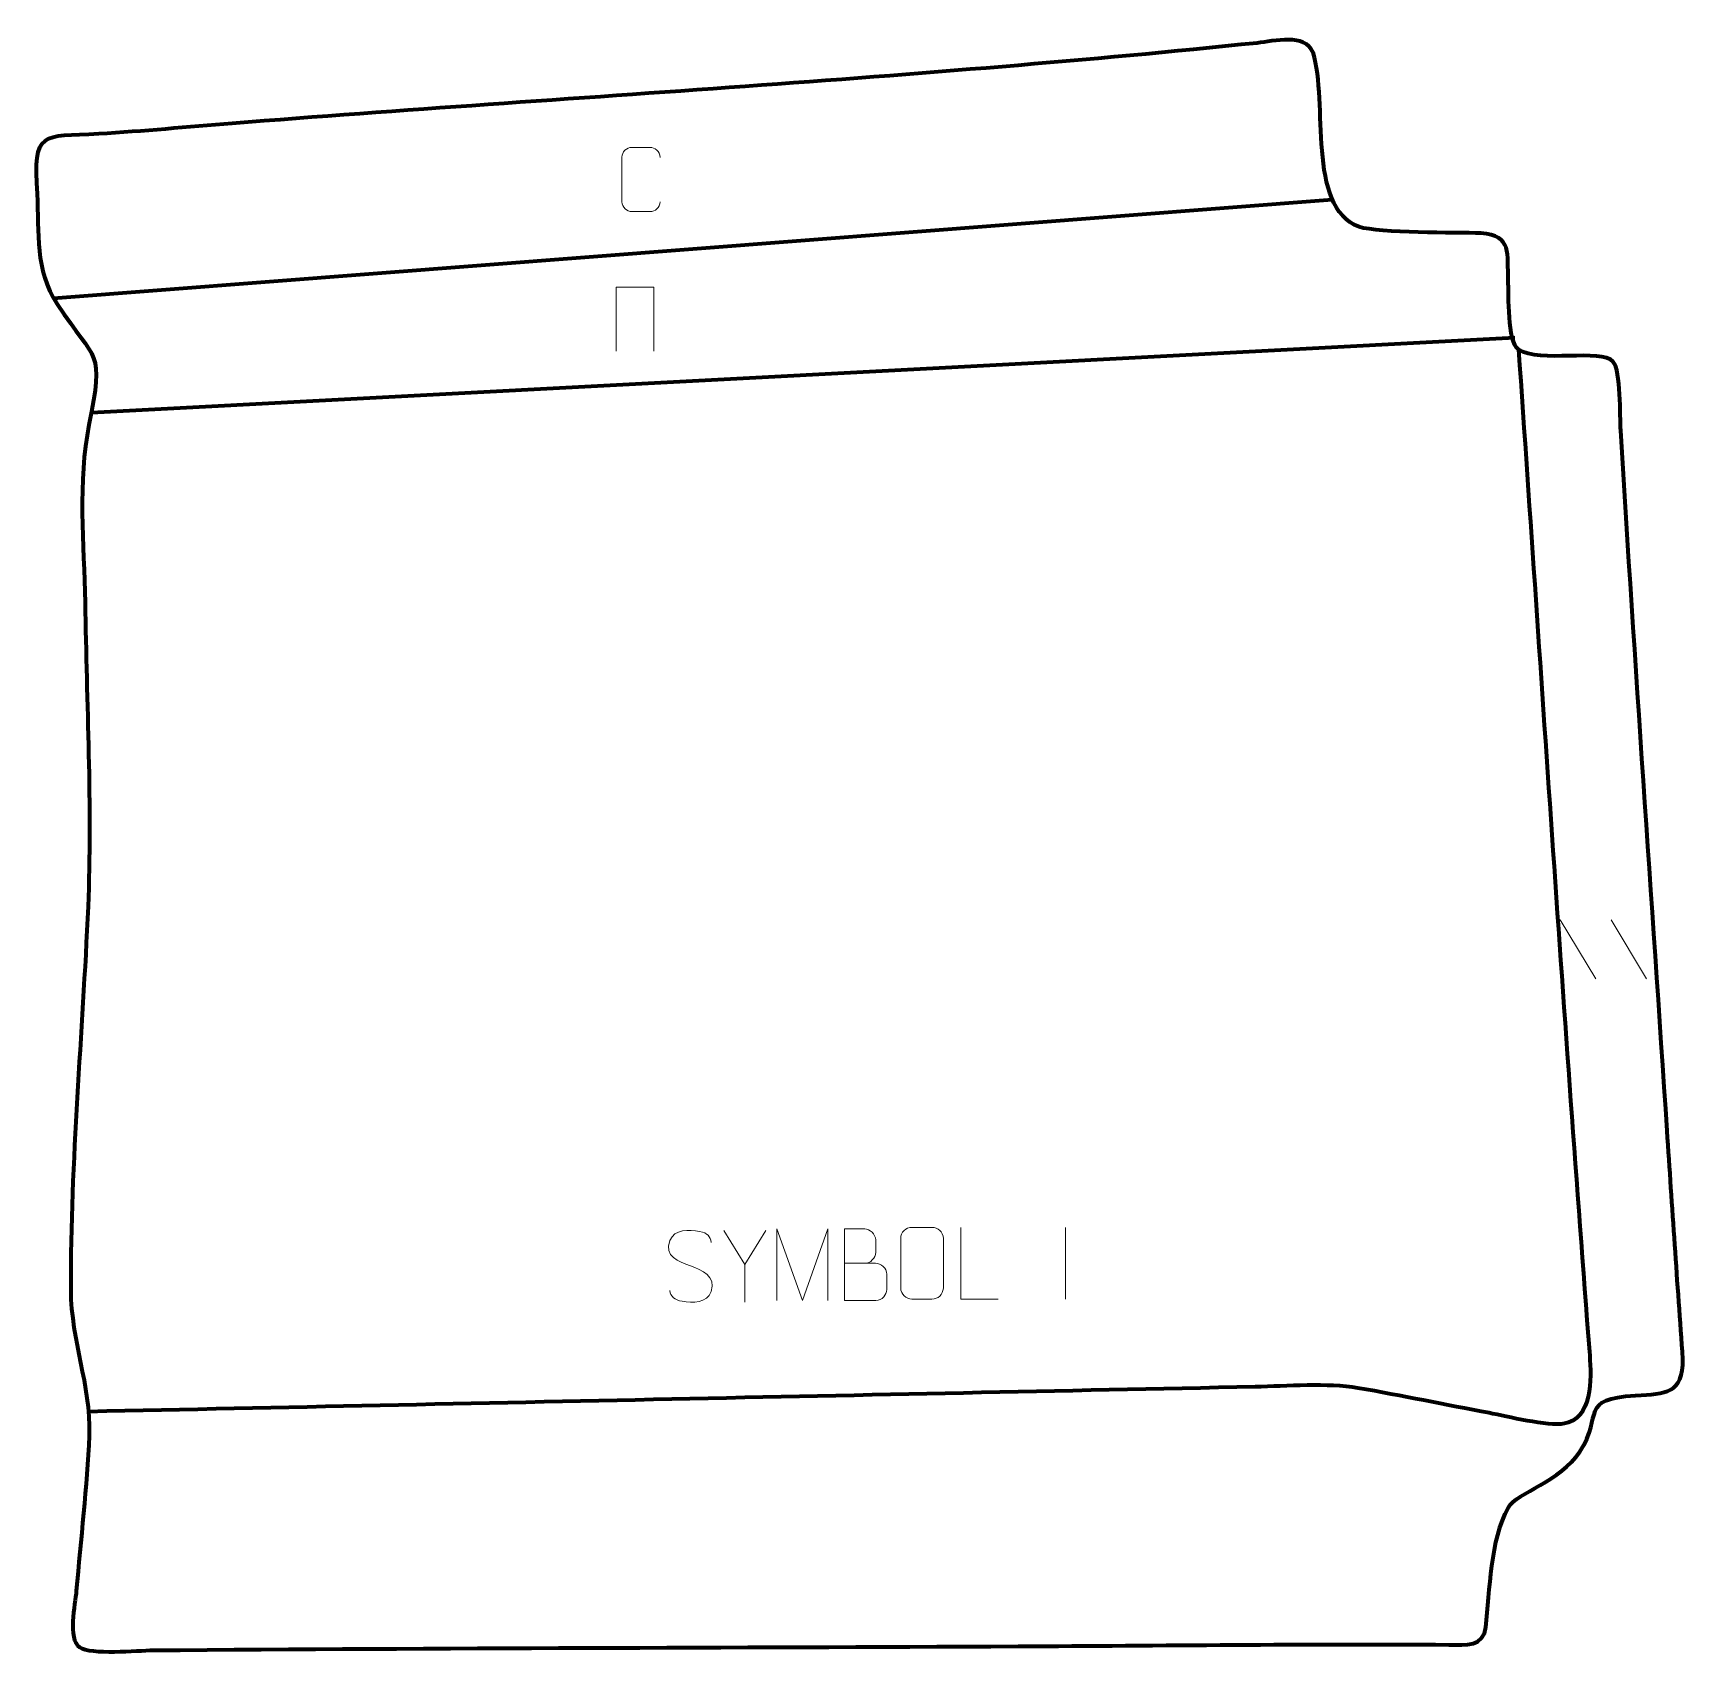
# Model space of a CAD drawing. Header units: millimetres. Extents: x -564 to 11, y 166 to 731.
import ezdxf

# ---------------------------------------------------------------- set-up
doc = ezdxf.new("R2010")
doc.units = ezdxf.units.MM
doc.header["$MEASUREMENT"] = 0
doc.layers.add('layer 2', color=7, linetype='Continuous')
doc.layers.add('layer 3', color=7, linetype='Continuous')

msp = doc.modelspace()

# ---------------------------------------------------------------- linework, layer by layer
at = {"layer": 'layer 2', "color": 140, "lineweight": 158}
for points in [[(-556.4499, 638.6058), (-556.4499, 638.6058), (-110.8899, 672.9504), (-110.8899, 672.9504)], [(-543.2141, 598.7722), (-543.2141, 598.7722), (-47.3408, 624.8756), (-47.3408, 624.8756)]]:
    msp.add_open_spline(points, degree=3, dxfattribs=at)
msp.add_open_spline([(-46.0265, 620.7319), (-37.9364, 504.3717), (-30.368, 387.9762), (-21.3442, 271.6828), (-21.3442, 271.6828), (-20.776, 264.4242), (-19.7961, 249.8147), (-28.5719, 246.8931), (-28.5719, 246.8931), (-28.5719, 246.8931), (-29.9918, 246.519), (-29.9918, 246.519), (-29.9918, 246.519), (-36.0212, 245.4808), (-49.8462, 249.0025), (-56.2278, 250.2279), (-56.2278, 250.2279), (-71.4819, 253.0805), (-86.6545, 256.235), (-101.9466, 258.908), (-101.9466, 258.908), (-112.4903, 260.6939), (-126.7799, 259.5584), (-137.7954, 259.3271), (-137.7954, 259.3271), (-273.2715, 256.4825), (-408.746, 253.5645), (-544.221, 250.6714)], degree=3, knots=[0, 0, 0, 0, 0.125, 0.125, 0.125, 0.125, 0.25, 0.25, 0.25, 0.25, 0.375, 0.375, 0.375, 0.375, 0.5, 0.5, 0.5, 0.5, 0.625, 0.625, 0.625, 0.625, 0.75, 0.75, 0.75, 0.75, 1, 1, 1, 1], dxfattribs=at)
at = {"layer": 'layer 3', "color": 242, "lineweight": 158}
msp.add_open_spline([(-494.122, 699.4691), (-375.9478, 708.708), (-254.7276, 715.1967), (-137.1276, 727.4618), (-137.1276, 727.4618), (-131.0661, 728.094), (-120.4304, 730.9493), (-117.6062, 724.1528), (-117.6062, 724.1528), (-112.0667, 706.6479), (-120.0883, 670.6161), (-101.5713, 663.3755), (-101.5713, 663.3755), (-94.42, 661.2266), (-67.8805, 661.4811), (-59.1246, 661.1896), (-59.1246, 661.1896), (-47.9988, 660.3513), (-50.0289, 654.2163), (-49.6088, 644.6598), (-49.6088, 644.6598), (-49.4537, 639.8779), (-49.8829, 623.3743), (-46.0265, 620.7319), (-46.0265, 620.7319), (-38.6809, 615.6988), (-17.2, 621.2076), (-13.0116, 616.3969), (-13.0116, 616.3969), (-10.2654, 613.2427), (-10.7184, 597.4534), (-10.4159, 592.4781), (-10.4159, 592.4781), (-5.4748, 511.2162), (0.3663, 429.7756), (5.7691, 348.5183), (5.7691, 348.5183), (7.532, 322.0043), (9.2943, 295.5046), (11.2762, 269.0047), (11.2762, 269.0047), (11.1426, 256.9628), (5.5415, 256.9091), (-5.3098, 256.3307), (-5.3098, 256.3307), (-25.2327, 254.9271), (-16.193, 249.941), (-24.7047, 236.6719), (-24.7047, 236.6719), (-31.2669, 226.4418), (-46.4843, 222.5041), (-49.565, 217.3363), (-49.565, 217.3363), (-55.8479, 205.8525), (-55.9497, 188.5381), (-57.3877, 175.644), (-57.3877, 175.644), (-58.1627, 168.6954), (-64.2583, 169.4544), (-70.2566, 169.4989), (-70.2566, 169.4989), (-120.1272, 169.8688), (-170.4697, 169.1812), (-220.3887, 168.9528), (-220.3887, 168.9528), (-320.7707, 168.4935), (-421.2776, 168.3865), (-521.6421, 167.5739), (-521.6421, 167.5739), (-527.3565, 167.5276), (-543.3377, 165.9162), (-547.3332, 168.6416), (-547.3332, 168.6416), (-551.5418, 171.5122), (-548.8791, 183.5026), (-548.4458, 188.3209), (-548.4458, 188.3209), (-546.8664, 206.0007), (-544.8229, 224.654), (-543.9357, 242.2955), (-543.9357, 242.2955), (-543.5389, 260.7351), (-550.2586, 274.682), (-550.4037, 293.2266), (-550.4037, 293.2266), (-550.4784, 338.4143), (-546.3495, 381.8185), (-544.3454, 426.6836), (-544.3454, 426.6836), (-542.9438, 461.3728), (-544.87, 497.7225), (-545.399, 532.6104), (-545.399, 532.6104), (-545.7948, 552.5891), (-548.0112, 574.9297), (-544.0536, 594.4823), (-544.0536, 594.4823), (-538.7455, 621.0249), (-541.35, 615.7585), (-555.1717, 636.529), (-555.1717, 636.529), (-563.029, 648.3365), (-561.2918, 661.4196), (-562.1361, 674.8872), (-562.1361, 674.8872), (-563.5382, 697.2548), (-560.7606, 694.7037), (-540.5541, 695.8222), (-540.5541, 695.8222), (-525.0532, 696.6802), (-509.5963, 698.2327), (-494.122, 699.4691)], degree=3, knots=[0, 0, 0, 0, 0.03448276, 0.03448276, 0.03448276, 0.03448276, 0.06896552, 0.06896552, 0.06896552, 0.06896552, 0.10344828, 0.10344828, 0.10344828, 0.10344828, 0.13793103, 0.13793103, 0.13793103, 0.13793103, 0.17241379, 0.17241379, 0.17241379, 0.17241379, 0.20689655, 0.20689655, 0.20689655, 0.20689655, 0.24137931, 0.24137931, 0.24137931, 0.24137931, 0.27586207, 0.27586207, 0.27586207, 0.27586207, 0.31034483, 0.31034483, 0.31034483, 0.31034483, 0.34482759, 0.34482759, 0.34482759, 0.34482759, 0.37931034, 0.37931034, 0.37931034, 0.37931034, 0.4137931, 0.4137931, 0.4137931, 0.4137931, 0.44827586, 0.44827586, 0.44827586, 0.44827586, 0.48275862, 0.48275862, 0.48275862, 0.48275862, 0.51724138, 0.51724138, 0.51724138, 0.51724138, 0.55172414, 0.55172414, 0.55172414, 0.55172414, 0.5862069, 0.5862069, 0.5862069, 0.5862069, 0.62068966, 0.62068966, 0.62068966, 0.62068966, 0.65517241, 0.65517241, 0.65517241, 0.65517241, 0.68965517, 0.68965517, 0.68965517, 0.68965517, 0.72413793, 0.72413793, 0.72413793, 0.72413793, 0.75862069, 0.75862069, 0.75862069, 0.75862069, 0.79310345, 0.79310345, 0.79310345, 0.79310345, 0.82758621, 0.82758621, 0.82758621, 0.82758621, 0.86206897, 0.86206897, 0.86206897, 0.86206897, 0.89655172, 0.89655172, 0.89655172, 0.89655172, 0.93103448, 0.93103448, 0.93103448, 0.93103448, 1, 1, 1, 1], dxfattribs=at)
at = {"layer": 'layer 3', "color": 250, "lineweight": 9}
for points, knots in [([(-345.0762, 672.16), (-345.2014, 670.079), (-346.7036, 668.7538), (-348.6273, 668.7441), (-348.6273, 668.7441), (-350.7159, 668.7444), (-352.8045, 668.7444), (-354.8928, 668.7441), (-354.8928, 668.7441), (-356.617, 668.6497), (-358.3834, 670.3376), (-358.3734, 672.1444), (-358.3734, 672.1444), (-358.373, 677.3126), (-358.373, 682.4803), (-358.3734, 687.6477), (-358.3734, 687.6477), (-358.3696, 689.5628), (-356.8051, 691.1027), (-354.8772, 691.0906), (-354.8772, 691.0906), (-352.7942, 691.0906), (-350.7107, 691.0906), (-348.6273, 691.0906), (-348.6273, 691.0906), (-346.8838, 691.1224), (-345.1001, 689.7865), (-345.0762, 687.6031)], [0, 0, 0, 0, 0.125, 0.125, 0.125, 0.125, 0.25, 0.25, 0.25, 0.25, 0.375, 0.375, 0.375, 0.375, 0.5, 0.5, 0.5, 0.5, 0.625, 0.625, 0.625, 0.625, 0.75, 0.75, 0.75, 0.75, 1, 1, 1, 1]), ([(-360.4007, 620.0572), (-360.4007, 620.0572), (-360.4007, 642.4075), (-360.4007, 642.4075), (-360.4007, 642.4075), (-360.4007, 642.4075), (-347.2824, 642.4075), (-347.2824, 642.4075), (-347.2824, 642.4075), (-347.2824, 642.4075), (-347.2824, 620.0572), (-347.2824, 620.0572)], [0, 0, 0, 0, 0.25, 0.25, 0.25, 0.25, 0.5, 0.5, 0.5, 0.5, 1, 1, 1, 1]), ([(-334.5036, 301.4896), (-338.7519, 302.96), (-343.66, 304.7558), (-341.6549, 310.2761), (-341.6549, 310.2761), (-340.1514, 314.416), (-334.9378, 314.0275), (-331.3342, 313.4264), (-331.3342, 313.4264), (-328.4736, 312.9492), (-327.6089, 311.736), (-327.2983, 309.6519)], [0, 0, 0, 0, 0.25, 0.25, 0.25, 0.25, 0.5, 0.5, 0.5, 0.5, 1, 1, 1, 1]), ([(-308.1874, 313.7925), (-308.1874, 313.7925), (-315.5098, 301.8938), (-315.5098, 301.8938), (-315.5098, 301.8938), (-315.5098, 301.8938), (-315.5091, 288.8389), (-315.5091, 288.8389)], [0, 0, 0, 0, 0.33333333, 0.33333333, 0.33333333, 0.33333333, 1, 1, 1, 1]), ([(-304.3523, 289.4149), (-304.3523, 289.4149), (-304.3523, 314.3728), (-304.3523, 314.3728), (-304.3523, 314.3728), (-304.3523, 314.3728), (-295.4272, 289.4149), (-295.4272, 289.4149), (-295.4272, 289.4149), (-295.4272, 289.4149), (-286.6673, 314.3723), (-286.6673, 314.3723), (-286.6673, 314.3723), (-286.6673, 314.3723), (-286.6673, 289.4149), (-286.6673, 289.4149)], [0, 0, 0, 0, 0.2, 0.2, 0.2, 0.2, 0.4, 0.4, 0.4, 0.4, 0.6, 0.6, 0.6, 0.6, 1, 1, 1, 1]), ([(-280.892, 302.3818), (-277.2534, 302.3822), (-273.6663, 302.3822), (-270.0269, 302.3818), (-270.0269, 302.3818), (-268.0515, 302.3645), (-266.1279, 300.6284), (-266.1279, 298.5788), (-266.1279, 298.5788), (-266.1283, 297.4502), (-266.1283, 294.4008), (-266.1279, 293.2719), (-266.1279, 293.2719), (-266.1103, 291.414), (-267.6524, 289.4001), (-269.9739, 289.417), (-269.9739, 289.417), (-273.6137, 289.4174), (-277.2531, 289.4174), (-280.892, 289.417), (-280.892, 289.417), (-280.892, 297.7353), (-280.892, 306.0531), (-280.892, 314.3706), (-280.892, 314.3706), (-278.5183, 314.3706), (-276.1442, 314.3706), (-273.77, 314.3706), (-273.77, 314.3706), (-272.0892, 314.3882), (-269.9924, 312.4777), (-269.9747, 310.5153), (-269.9747, 310.5153), (-269.9751, 308.4492), (-269.9751, 308.3032), (-269.9747, 306.2367), (-269.9747, 306.2367), (-269.9574, 304.1706), (-271.8119, 302.3645), (-273.8219, 302.3818)], [0, 0, 0, 0, 0.09090909, 0.09090909, 0.09090909, 0.09090909, 0.18181818, 0.18181818, 0.18181818, 0.18181818, 0.27272727, 0.27272727, 0.27272727, 0.27272727, 0.36363636, 0.36363636, 0.36363636, 0.36363636, 0.45454545, 0.45454545, 0.45454545, 0.45454545, 0.54545455, 0.54545455, 0.54545455, 0.54545455, 0.63636364, 0.63636364, 0.63636364, 0.63636364, 0.72727273, 0.72727273, 0.72727273, 0.72727273, 0.81818182, 0.81818182, 0.81818182, 0.81818182, 1, 1, 1, 1]), ([(-257.3415, 314.8583), (-255.0158, 314.8583), (-252.6897, 314.8583), (-250.3636, 314.8583), (-250.3636, 314.8583), (-248.417, 314.8939), (-246.4256, 313.4023), (-246.3989, 310.9647), (-246.3989, 310.9647), (-246.3993, 305.2178), (-246.3993, 299.4705), (-246.3989, 293.7228), (-246.3989, 293.7228), (-246.5387, 291.3994), (-248.2159, 289.9198), (-250.3636, 289.909), (-250.3636, 289.909), (-252.6955, 289.9094), (-255.0274, 289.9094), (-257.3589, 289.909), (-257.3589, 289.909), (-259.2839, 289.8036), (-261.256, 291.6881), (-261.2448, 293.7054), (-261.2448, 293.7054), (-261.2445, 299.4755), (-261.2445, 305.2452), (-261.2448, 311.0145), (-261.2448, 311.0145), (-261.2406, 313.1526), (-259.4939, 314.8718), (-257.3415, 314.8583)], [0, 0, 0, 0, 0.11111111, 0.11111111, 0.11111111, 0.11111111, 0.22222222, 0.22222222, 0.22222222, 0.22222222, 0.33333333, 0.33333333, 0.33333333, 0.33333333, 0.44444444, 0.44444444, 0.44444444, 0.44444444, 0.55555556, 0.55555556, 0.55555556, 0.55555556, 0.66666667, 0.66666667, 0.66666667, 0.66666667, 0.77777778, 0.77777778, 0.77777778, 0.77777778, 1, 1, 1, 1]), ([(-227.3474, 289.905), (-227.3474, 289.905), (-240.2965, 289.905), (-240.2965, 289.905), (-240.2965, 289.905), (-240.2965, 289.905), (-240.2965, 314.8586), (-240.2965, 314.8586)], [0, 0, 0, 0, 0.33333333, 0.33333333, 0.33333333, 0.33333333, 1, 1, 1, 1]), ([(-334.5036, 301.4895), (-330.485, 299.8428), (-325.4555, 297.9545), (-327.2895, 292.5942), (-327.2895, 292.5942), (-328.7493, 288.3278), (-333.6601, 288.5845), (-337.3862, 289.1392), (-337.3862, 289.1392), (-340.1362, 289.549), (-341.3571, 290.7625), (-341.7351, 292.8747)], [0, 0, 0, 0, 0.25, 0.25, 0.25, 0.25, 0.5, 0.5, 0.5, 0.5, 1, 1, 1, 1])]:
    msp.add_open_spline(points, degree=3, knots=knots, dxfattribs=at)
for points in [[(-31.4924, 422.0144), (-31.4924, 422.0144), (-19.1281, 401.4701), (-19.1281, 401.4701)], [(-13.7625, 422.0144), (-13.7625, 422.0144), (-1.3982, 401.4701), (-1.3982, 401.4701)], [(-315.5098, 301.8938), (-315.5098, 301.8938), (-322.8307, 313.7925), (-322.8307, 313.7925)], [(-203.822, 314.8689), (-203.822, 314.8689), (-203.822, 289.8948), (-203.822, 289.8948)]]:
    msp.add_open_spline(points, degree=3, dxfattribs=at)

doc.saveas('drawing.dxf')
